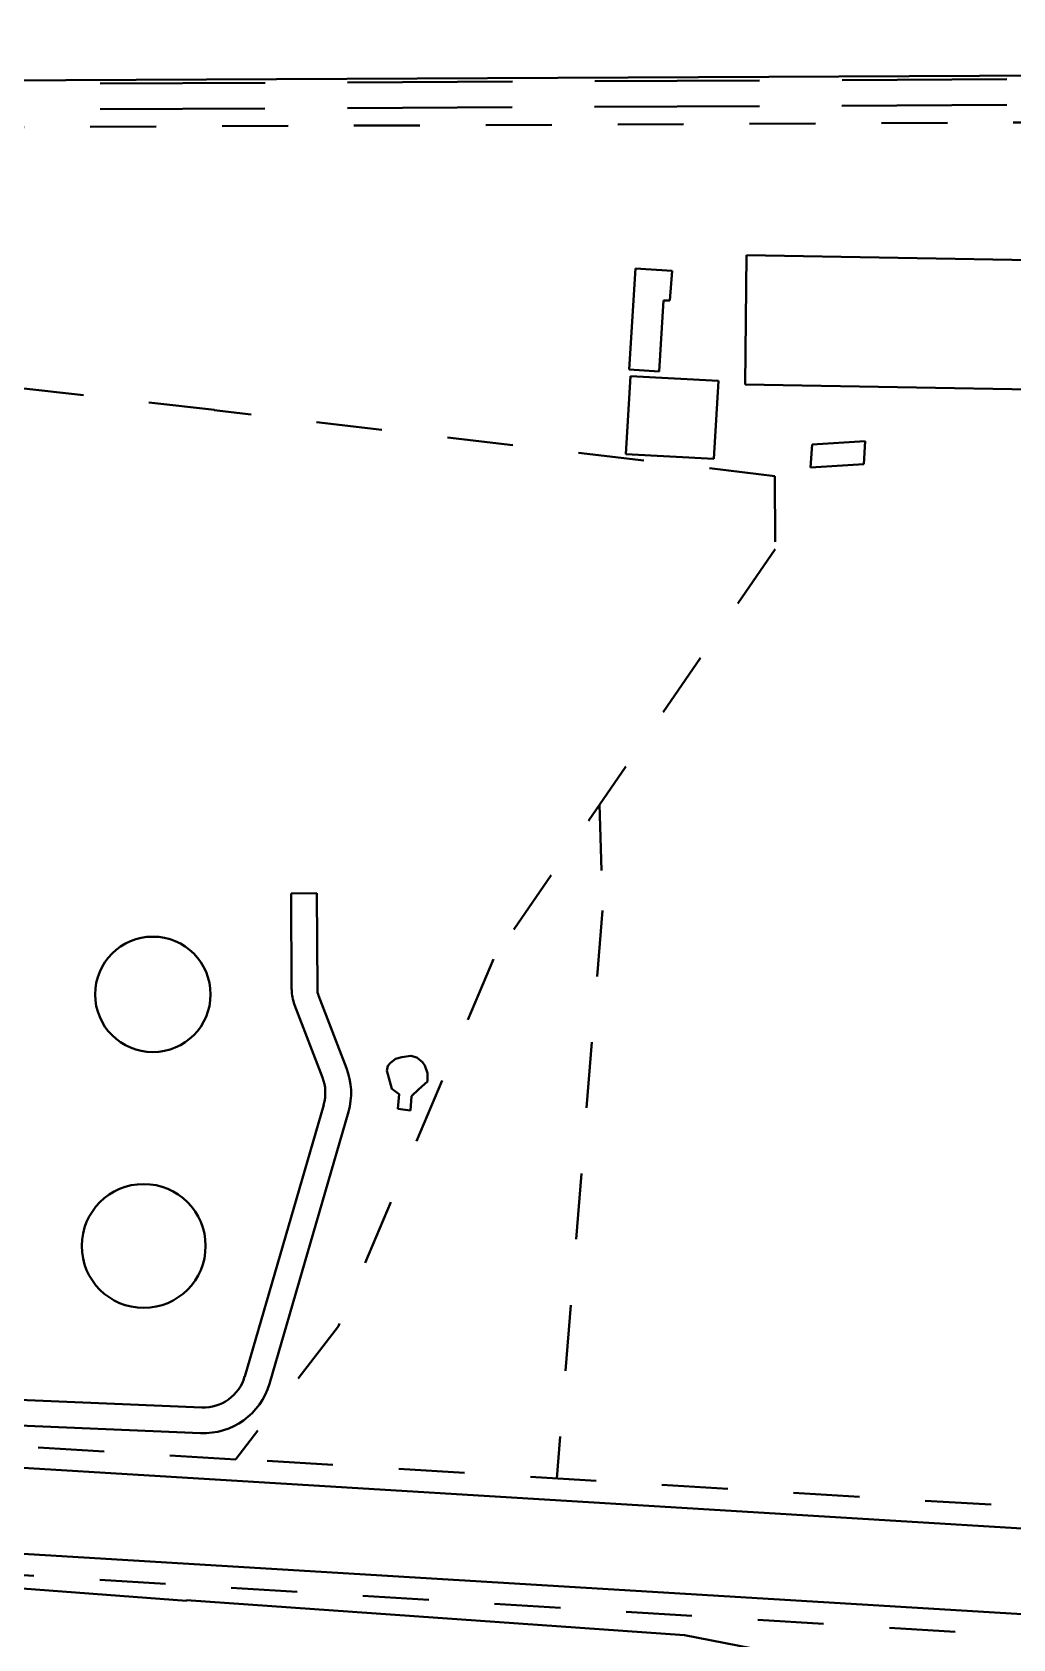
# Model space of a CAD drawing. Header units: metres. Extents: x 625987 to 635197, y 3048449 to 3066446.
# Drawn here: x 634637.139 to 634638.626, y 3063194.871 to 3063197.308 of the extents above; entities that cross this region are included whole.
import ezdxf

# ---------------------------------------------------------------- set-up
doc = ezdxf.new("R2010")
doc.units = ezdxf.units.M
doc.linetypes.add('DASHED', pattern=[0.75, 0.5, -0.25])
doc.linetypes.add('HIDDEN', pattern=[0.375, 0.25, -0.125])
for name, color, linetype, lineweight in [('C-BLDG', 253, 'Continuous', 5), ('C-CLER-AERO', 253, 'Continuous', 5), ('C-FENC-AIRF-SECU', 253, 'DASHED', 0), ('C-NTWK-WATR-AIRF', 253, 'HIDDEN', 0), ('C-ROAD-AIRF', 253, 'Continuous', 5), ('C-ROAD-LAND', 253, 'Continuous', 9)]:
    doc.layers.add(name, color=color, linetype=linetype, lineweight=lineweight)
doc.styles.add('ADPI R', font='swiss.ttf')
doc.linetypes.add('OLS', pattern='A,4,-2,4,-2,["OLS",ADPI R,S=1.2,R=0,X=-1.7,Y=-0.5],-2,4,-2,4,-2', length=26)

msp = doc.modelspace()

# ---------------------------------------------------------------- linework, layer by layer
at = {"layer": 'C-BLDG', "lineweight": 40}
for p, q in [((634638.2224, 3063196.9695, 24568986.0801), (634638.2199, 3063196.7736, 24568986.0801)), ((634638.2224, 3063196.9695, 24568986.0801), (634638.2199, 3063196.7736, 24568986.0801)), ((634639.4135, 3063196.9489, 24568986.0801), (634638.2224, 3063196.9695, 24568986.0801)), ((634639.4135, 3063196.9489, 24568986.0801), (634638.2224, 3063196.9695, 24568986.0801)), ((634638.054, 3063196.9492, 24568986.0801), (634638.0442, 3063196.7962, 24568986.0801)), ((634638.054, 3063196.9492, 24568986.0801), (634638.0442, 3063196.7962, 24568986.0801)), ((634638.1093, 3063196.9457, 24568986.0801), (634638.054, 3063196.9492, 24568986.0801)), ((634638.1093, 3063196.9457, 24568986.0801), (634638.054, 3063196.9492, 24568986.0801)), ((634638.1058, 3063196.9008, 24568986.0801), (634638.1093, 3063196.9457, 24568986.0801)), ((634638.1058, 3063196.9008, 24568986.0801), (634638.1093, 3063196.9457, 24568986.0801)), ((634638.0896, 3063196.7932, 24568986.0801), (634638.0963, 3063196.901, 24568986.0801)), ((634638.0896, 3063196.7932, 24568986.0801), (634638.0963, 3063196.901, 24568986.0801)), ((634638.0963, 3063196.901, 24568986.0801), (634638.1058, 3063196.9008, 24568986.0801)), ((634638.0963, 3063196.901, 24568986.0801), (634638.1058, 3063196.9008, 24568986.0801)), ((634638.0461, 3063196.7861, 24568986.0801), (634638.0393, 3063196.6678, 24568986.0801)), ((634638.0461, 3063196.7861, 24568986.0801), (634638.0393, 3063196.6678, 24568986.0801)), ((634638.0442, 3063196.7962, 24568986.0801), (634638.0896, 3063196.7932, 24568986.0801)), ((634638.0442, 3063196.7962, 24568986.0801), (634638.0896, 3063196.7932, 24568986.0801)), ((634638.1795, 3063196.7789, 24568986.0801), (634638.0461, 3063196.7861, 24568986.0801)), ((634638.1795, 3063196.7789, 24568986.0801), (634638.0461, 3063196.7861, 24568986.0801)), ((634638.1727, 3063196.6607, 24568986.0801), (634638.1795, 3063196.7789, 24568986.0801)), ((634638.1727, 3063196.6607, 24568986.0801), (634638.1795, 3063196.7789, 24568986.0801)), ((634638.2199, 3063196.7736, 24568986.0801), (634639.066, 3063196.7589, 24568986.0801)), ((634638.2199, 3063196.7736, 24568986.0801), (634639.066, 3063196.7589, 24568986.0801)), ((634638.4022, 3063196.6877, 24568986.0801), (634638.3216, 3063196.6823, 24568986.0801)), ((634638.4022, 3063196.6877, 24568986.0801), (634638.3216, 3063196.6823, 24568986.0801)), ((634638.3999, 3063196.6529, 24568986.0801), (634638.4022, 3063196.6877, 24568986.0801)), ((634638.3999, 3063196.6529, 24568986.0801), (634638.4022, 3063196.6877, 24568986.0801)), ((634638.0393, 3063196.6678, 24568986.0801), (634638.1727, 3063196.6607, 24568986.0801)), ((634638.0393, 3063196.6678, 24568986.0801), (634638.1727, 3063196.6607, 24568986.0801)), ((634638.3216, 3063196.6823, 24568986.0801), (634638.3193, 3063196.6475, 24568986.0801)), ((634638.3216, 3063196.6823, 24568986.0801), (634638.3193, 3063196.6475, 24568986.0801)), ((634638.3193, 3063196.6475, 24568986.0801), (634638.3999, 3063196.6529, 24568986.0801)), ((634638.3193, 3063196.6475, 24568986.0801), (634638.3999, 3063196.6529, 24568986.0801)), ((634637.6783, 3063195.7403, 24568986.0801), (634637.6769, 3063195.7326, 24568986.0801)), ((634637.6783, 3063195.7403, 24568986.0801), (634637.6769, 3063195.7326, 24568986.0801)), ((634637.6815, 3063195.7443, 24568986.0801), (634637.6783, 3063195.7403, 24568986.0801)), ((634637.6815, 3063195.7443, 24568986.0801), (634637.6783, 3063195.7403, 24568986.0801)), ((634637.6897, 3063195.7508, 24568986.0801), (634637.6815, 3063195.7443, 24568986.0801)), ((634637.6897, 3063195.7508, 24568986.0801), (634637.6815, 3063195.7443, 24568986.0801)), ((634637.6993, 3063195.7535, 24568986.0801), (634637.6897, 3063195.7508, 24568986.0801)), ((634637.6993, 3063195.7535, 24568986.0801), (634637.6897, 3063195.7508, 24568986.0801)), ((634637.7132, 3063195.7554, 24568986.0801), (634637.6993, 3063195.7535, 24568986.0801)), ((634637.7132, 3063195.7554, 24568986.0801), (634637.6993, 3063195.7535, 24568986.0801)), ((634637.7223, 3063195.7527, 24568986.0801), (634637.7132, 3063195.7554, 24568986.0801)), ((634637.7223, 3063195.7527, 24568986.0801), (634637.7132, 3063195.7554, 24568986.0801)), ((634637.731, 3063195.7458, 24568986.0801), (634637.7223, 3063195.7527, 24568986.0801)), ((634637.731, 3063195.7458, 24568986.0801), (634637.7223, 3063195.7527, 24568986.0801)), ((634637.7345, 3063195.7409, 24568986.0801), (634637.731, 3063195.7458, 24568986.0801)), ((634637.7345, 3063195.7409, 24568986.0801), (634637.731, 3063195.7458, 24568986.0801)), ((634637.7385, 3063195.7293, 24568986.0801), (634637.7345, 3063195.7409, 24568986.0801)), ((634637.7385, 3063195.7293, 24568986.0801), (634637.7345, 3063195.7409, 24568986.0801)), ((634637.6769, 3063195.7326, 24568986.0801), (634637.6781, 3063195.7276, 24568986.0801)), ((634637.6769, 3063195.7326, 24568986.0801), (634637.6781, 3063195.7276, 24568986.0801)), ((634637.6781, 3063195.7276, 24568986.0801), (634637.684, 3063195.7055, 24568986.0801)), ((634637.6781, 3063195.7276, 24568986.0801), (634637.684, 3063195.7055, 24568986.0801)), ((634637.7252, 3063195.7049, 24568986.0801), (634637.7385, 3063195.7163, 24568986.0801)), ((634637.7252, 3063195.7049, 24568986.0801), (634637.7385, 3063195.7163, 24568986.0801)), ((634637.7385, 3063195.7163, 24568986.0801), (634637.7385, 3063195.7293, 24568986.0801)), ((634637.7385, 3063195.7163, 24568986.0801), (634637.7385, 3063195.7293, 24568986.0801)), ((634637.684, 3063195.7055, 24568986.0801), (634637.6955, 3063195.6974, 24568986.0801)), ((634637.684, 3063195.7055, 24568986.0801), (634637.6955, 3063195.6974, 24568986.0801)), ((634637.6955, 3063195.6974, 24568986.0801), (634637.6933, 3063195.6749, 24568986.0801)), ((634637.6955, 3063195.6974, 24568986.0801), (634637.6933, 3063195.6749, 24568986.0801)), ((634637.7127, 3063195.6728, 24568986.0801), (634637.714, 3063195.6945, 24568986.0801)), ((634637.7127, 3063195.6728, 24568986.0801), (634637.714, 3063195.6945, 24568986.0801)), ((634637.714, 3063195.6945, 24568986.0801), (634637.7252, 3063195.7049, 24568986.0801)), ((634637.714, 3063195.6945, 24568986.0801), (634637.7252, 3063195.7049, 24568986.0801)), ((634637.6933, 3063195.6749, 24568986.0801), (634637.7127, 3063195.6728, 24568986.0801)), ((634637.6933, 3063195.6749, 24568986.0801), (634637.7127, 3063195.6728, 24568986.0801))]:
    msp.add_line(p, q, dxfattribs=at)
for centre, major_axis in [((634637.3218, 3063195.8486, 24568986.0801), (-0.0619, 0.0619)), ((634637.3218, 3063195.8486, 24568986.0801), (-0.0619, 0.0619)), ((634637.3079, 3063195.4671, 24568986.0801), (-0.0664, 0.0664)), ((634637.3079, 3063195.4671, 24568986.0801), (-0.0664, 0.0664))]:
    msp.add_ellipse(centre, major_axis=major_axis, ratio=1, start_param=3.926991, end_param=10.210176, dxfattribs=at)
at = {"layer": 'C-CLER-AERO', "linetype": 'OLS', "lineweight": 40}
msp.add_line((634652.5942, 3063197.3079, 24568986.0801), (634612.9564, 3063197.1199, 24568986.0801), dxfattribs=at)
msp.add_line((634652.5942, 3063197.3079, 24568986.0801), (634612.9564, 3063197.1199, 24568986.0801), dxfattribs=at)
at = {"layer": 'C-FENC-AIRF-SECU', "lineweight": 40, "ltscale": 0.2}
for p, q in [((634647.1267, 3063197.211, 24568986.0801), (634631.7257, 3063197.1381, 24568986.0801)), ((634647.1267, 3063197.211, 24568986.0801), (634631.7257, 3063197.1381, 24568986.0801)), ((634637.4152, 3063196.7352, 24568986.0801), (634636.9981, 3063196.7818, 24568986.0801)), ((634637.4152, 3063196.7352, 24568986.0801), (634636.9981, 3063196.7818, 24568986.0801)), ((634638.2652, 3063196.6347, 24568986.0801), (634637.4146, 3063196.7348, 24568986.0801)), ((634638.2652, 3063196.6347, 24568986.0801), (634637.4146, 3063196.7348, 24568986.0801)), ((634638.2652, 3063196.6347, 24568986.0801), (634638.2657, 3063196.524, 24568986.0801)), ((634638.2652, 3063196.6347, 24568986.0801), (634638.2657, 3063196.524, 24568986.0801)), ((634638.2657, 3063196.524, 24568986.0801), (634637.8383, 3063195.9022, 24568986.0801)), ((634638.2657, 3063196.524, 24568986.0801), (634637.8383, 3063195.9022, 24568986.0801)), ((634637.9994, 3063196.1366, 24568986.0801), (634638.0039, 3063195.9756, 24568986.0801)), ((634637.9994, 3063196.1366, 24568986.0801), (634638.0039, 3063195.9756, 24568986.0801)), ((634638.0039, 3063195.9756, 24568986.0801), (634637.9343, 3063195.1145, 24568986.0801)), ((634638.0039, 3063195.9756, 24568986.0801), (634637.9343, 3063195.1145, 24568986.0801)), ((634637.8383, 3063195.9022, 24568986.0801), (634637.6032, 3063195.3454, 24568986.0801)), ((634637.8383, 3063195.9022, 24568986.0801), (634637.6032, 3063195.3454, 24568986.0801)), ((634637.8383, 3063195.9022, 24568986.0801), (634637.8383, 3063195.9022, 24568986.0801)), ((634637.8383, 3063195.9022, 24568986.0801), (634637.8383, 3063195.9022, 24568986.0801)), ((634637.6032, 3063195.3454, 24568986.0801), (634637.4477, 3063195.1439, 24568986.0801)), ((634637.6032, 3063195.3454, 24568986.0801), (634637.4477, 3063195.1439, 24568986.0801)), ((634637.4474, 3063195.1435, 24568986.0801), (634635.8685, 3063195.2391, 24568986.0801)), ((634637.4474, 3063195.1435, 24568986.0801), (634635.8685, 3063195.2391, 24568986.0801)), ((634639.192, 3063195.0387, 24568986.0801), (634637.4477, 3063195.1439, 24568986.0801)), ((634639.192, 3063195.0387, 24568986.0801), (634637.4477, 3063195.1439, 24568986.0801)), ((634635.8437, 3063195.0454, 24568986.0801), (634642.4529, 3063194.6452, 24568986.0801)), ((634635.8437, 3063195.0454, 24568986.0801), (634642.4529, 3063194.6452, 24568986.0801))]:
    msp.add_line(p, q, dxfattribs=at)
at = {"layer": 'C-NTWK-WATR-AIRF', "lineweight": 40}
for p, q in [((634640.867, 3063197.2471, 24568986.0801), (634631.5559, 3063197.203, 24568986.0801)), ((634640.867, 3063197.2471, 24568986.0801), (634631.5559, 3063197.203, 24568986.0801)), ((634640.8668, 3063197.2081, 24568986.0801), (634631.5561, 3063197.164, 24568986.0801)), ((634640.8668, 3063197.2081, 24568986.0801), (634631.5561, 3063197.164, 24568986.0801))]:
    msp.add_line(p, q, dxfattribs=at)
at = {"layer": 'C-ROAD-AIRF', "lineweight": 40}
for p, q in [((634635.8643, 3063195.2069, 24568986.0801), (634639.1938, 3063195.0053, 24568986.0801)), ((634635.8643, 3063195.2069, 24568986.0801), (634639.1938, 3063195.0053, 24568986.0801)), ((634639.2004, 3063194.8747, 24568986.0801), (634635.8477, 3063195.0777, 24568986.0801)), ((634639.2004, 3063194.8747, 24568986.0801), (634635.8477, 3063195.0777, 24568986.0801))]:
    msp.add_line(p, q, dxfattribs=at)
at = {"layer": 'C-ROAD-LAND', "lineweight": 40}
for p, q in [((634637.5316, 3063196.0018, 24568986.0801), (634637.5706, 3063196.002, 24568986.0801)), ((634637.5316, 3063196.0018, 24568986.0801), (634637.5706, 3063196.002, 24568986.0801)), ((634637.5323, 3063195.856, 24568986.0801), (634637.5316, 3063196.0018, 24568986.0801)), ((634637.5323, 3063195.856, 24568986.0801), (634637.5316, 3063196.0018, 24568986.0801)), ((634637.5706, 3063196.002, 24568986.0801), (634637.5713, 3063195.8562, 24568986.0801)), ((634637.5706, 3063196.002, 24568986.0801), (634637.5713, 3063195.8562, 24568986.0801)), ((634637.573, 3063195.8469, 24568986.0801), (634637.6155, 3063195.7368, 24568986.0801)), ((634637.573, 3063195.8469, 24568986.0801), (634637.6155, 3063195.7368, 24568986.0801)), ((634637.5791, 3063195.7228, 24568986.0801), (634637.5367, 3063195.8329, 24568986.0801)), ((634637.5791, 3063195.7228, 24568986.0801), (634637.5367, 3063195.8329, 24568986.0801)), ((634637.4611, 3063195.269, 24568986.0801), (634637.5809, 3063195.6813, 24568986.0801)), ((634637.4611, 3063195.269, 24568986.0801), (634637.5809, 3063195.6813, 24568986.0801)), ((634637.6183, 3063195.6704, 24568986.0801), (634637.4985, 3063195.2581, 24568986.0801)), ((634637.6183, 3063195.6704, 24568986.0801), (634637.4985, 3063195.2581, 24568986.0801)), ((634636.7243, 3063195.2504, 24568986.0801), (634637.396, 3063195.2222, 24568986.0801)), ((634636.7243, 3063195.2504, 24568986.0801), (634637.396, 3063195.2222, 24568986.0801)), ((634637.3943, 3063195.1832, 24568986.0801), (634636.6578, 3063195.2141, 24568986.0801)), ((634637.3943, 3063195.1832, 24568986.0801), (634636.6578, 3063195.2141, 24568986.0801)), ((634637.0078, 3063194.9561, 24568986.0801), (634637.3729, 3063194.929, 24568986.0801)), ((634637.0078, 3063194.9561, 24568986.0801), (634637.3729, 3063194.929, 24568986.0801)), ((634637.3729, 3063194.929, 24568986.0801), (634637.373, 3063194.93, 24568986.0801)), ((634637.3729, 3063194.929, 24568986.0801), (634637.373, 3063194.93, 24568986.0801)), ((634637.373, 3063194.93, 24568986.0801), (634638.1281, 3063194.8767, 24568986.0801)), ((634637.373, 3063194.93, 24568986.0801), (634638.1281, 3063194.8767, 24568986.0801)), ((634638.1281, 3063194.8767, 24568986.0801), (634638.3122, 3063194.841, 24568986.0801)), ((634638.1281, 3063194.8767, 24568986.0801), (634638.3122, 3063194.841, 24568986.0801))]:
    msp.add_line(p, q, dxfattribs=at)
for centre, major_axis, start_param, end_param in [((634637.5973, 3063195.8563, 24568986.0801), (-0.0459, 0.0459), 0.79013, 1.153432), ((634637.5973, 3063195.8563, 24568986.0801), (-0.0459, 0.0459), 0.79013, 1.153432), ((634637.5973, 3063195.8563, 24568986.0801), (0.0184, 0.0184), 2.360951, 2.724253), ((634637.5973, 3063195.8563, 24568986.0801), (0.0184, 0.0184), 2.360951, 2.724253), ((634637.5185, 3063195.6994, 24568986.0801), (-0.0735, 0.0735), 3.644192, 4.295029), ((634637.5185, 3063195.6994, 24568986.0801), (-0.0735, 0.0735), 3.644192, 4.295029), ((634637.5185, 3063195.6994, 24568986.0801), (0.0459, 0.0459), 5.214974, 5.865811), ((634637.5185, 3063195.6994, 24568986.0801), (0.0459, 0.0459), 5.214974, 5.865811), ((634637.3987, 3063195.2871, 24568986.0801), (0.0735, 0.0735), 3.885067, 5.214989), ((634637.3987, 3063195.2871, 24568986.0801), (0.0735, 0.0735), 3.885067, 5.214989), ((634637.3987, 3063195.2871, 24568986.0801), (0.0459, 0.0459), 3.885062, 5.214984), ((634637.3987, 3063195.2871, 24568986.0801), (0.0459, 0.0459), 3.885062, 5.214984)]:
    msp.add_ellipse(centre, major_axis=major_axis, ratio=1, start_param=start_param, end_param=end_param, dxfattribs=at)

doc.saveas('drawing.dxf')
